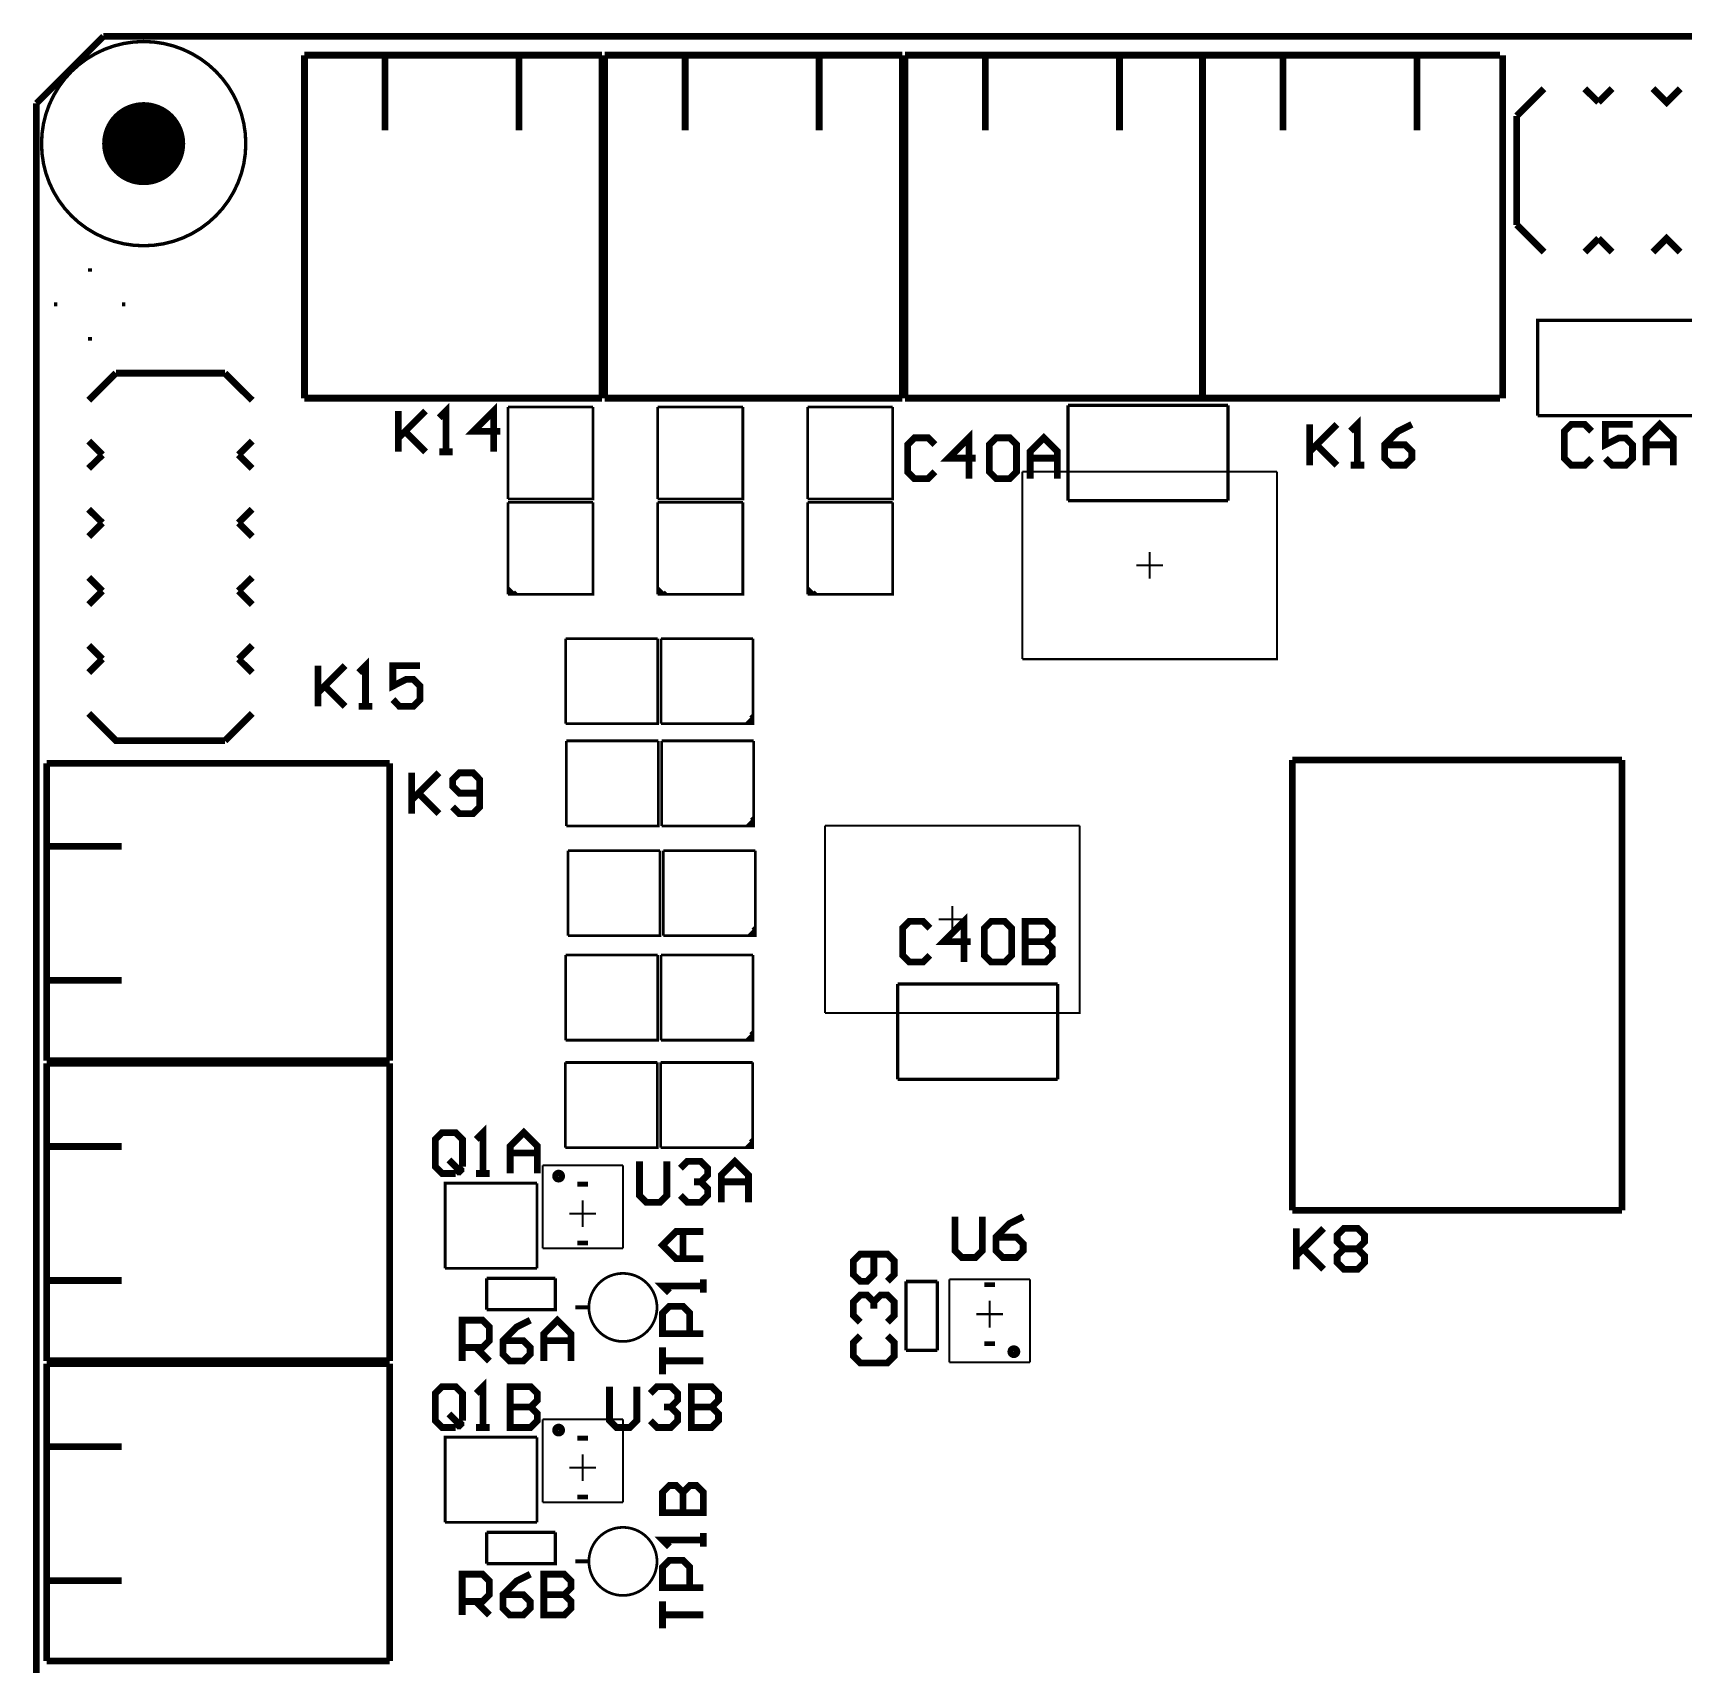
# Model space of a CAD drawing. Extents: x -0.12 to 3.94, y -0.12 to 3.94.
# Drawn here: x -0.005 to 2.42, y 1.545 to 3.942 of the extents above; entities that cross this region are included whole.
import ezdxf

# ---------------------------------------------------------------- set-up
doc = ezdxf.new("R2010")
doc.units = 0
doc.layers.get('0').update_dxf_attribs({"linetype": 'CONTINUOUS'})
for name, color, linetype in [('gm15', 1, 'CONTINUOUS'), ('gto', 4, 'CONTINUOUS'), ('txt', 8, 'CONTINUOUS')]:
    doc.layers.add(name, color=color, linetype=linetype)

# ---------------------------------------------------------------- blocks, each defined once
blk = doc.blocks.new('D9508')
at = {"const_width": 0.061}
blk.add_lwpolyline([(-0.0305, 0, 1), (0.0305, 0, 1)], format="xyb", close=True, dxfattribs=at)

msp = doc.modelspace()

# ---------------------------------------------------------------- linework, layer by layer
at = {"layer": 'gm15', "color": 1}
for points, const_width in [([(0, 3.8386), (0.0984, 3.937)], 0.01), ([(0, 3.8386), (0.0984, 3.937)], 0.01), ([(0.0984, 3.937), (3.8386, 3.937)], 0.01), ([(0.0984, 3.937), (3.8386, 3.937)], 0.01), ([(0, 0.0984), (0, 3.8386)], 0.01), ([(0, 0.0984), (0, 3.8386)], 0.01), ([(1.448, 3.2978), (1.822, 3.2978)], 0.003), ([(1.448, 3.0222), (1.822, 3.0222), (1.822, 3.2978)], 0.003), ([(1.448, 3.0222), (1.448, 3.2978)], 0.003), ([(1.635, 3.1403), (1.635, 3.1797)], 0.003), ([(1.6153, 3.16), (1.6547, 3.16)], 0.003), ([(1.158, 2.7778), (1.532, 2.7778)], 0.003), ([(1.158, 2.5022), (1.532, 2.5022), (1.532, 2.7778)], 0.003), ([(1.158, 2.5022), (1.158, 2.7778)], 0.003), ([(1.345, 2.6203), (1.345, 2.6597)], 0.003), ([(1.3253, 2.64), (1.3647, 2.64)], 0.003), ([(0.7433, 2.1565), (0.7433, 2.2785)], 0.003), ([(0.7433, 2.2785), (0.8614, 2.2785)], 0.003), ([(0.8614, 2.1565), (0.8614, 2.2785)], 0.003), ([(0.7827, 2.2077), (0.822, 2.2077)], 0.003), ([(0.8024, 2.188), (0.8024, 2.2274)], 0.003), ([(0.7433, 2.1565), (0.8614, 2.1565)], 0.003), ([(1.3409, 1.9891), (1.3409, 2.1112)], 0.003), ([(1.3409, 2.1112), (1.4591, 2.1112)], 0.003), ([(1.4591, 1.9891), (1.4591, 2.1112)], 0.003), ([(1.3803, 2.06), (1.4197, 2.06)], 0.003), ([(1.4, 2.0403), (1.4, 2.0797)], 0.003), ([(1.3409, 1.9891), (1.4591, 1.9891)], 0.003), ([(0.7433, 1.7834), (0.7433, 1.9054)], 0.003), ([(0.7433, 1.9054), (0.8614, 1.9054)], 0.003), ([(0.8614, 1.7834), (0.8614, 1.9054)], 0.003), ([(0.8024, 1.8149), (0.8024, 1.8543)], 0.003), ([(0.7827, 1.8346), (0.822, 1.8346)], 0.003), ([(0.7433, 1.7834), (0.8614, 1.7834)], 0.003)]:
    msp.add_lwpolyline(points, dxfattribs=dict(at, const_width=const_width))
at = {"layer": 'gto', "color": 4}
for points, const_width in [([(0.3075, 3.7795), (0.3075, 3.7795), (0.3075, 3.7795, 1), (0.0075, 3.7795), (0.0075, 3.7795), (0.0075, 3.7795, 1), (0.3075, 3.7795), (0.3075, 3.7795)], 0.005), ([(0.7718, 2.2628), (0.7718, 2.2628), (0.7718, 2.2628, 1), (0.762, 2.2628), (0.762, 2.2628), (0.762, 2.2628, 1), (0.7718, 2.2628), (0.7718, 2.2628)], 0.009), ([(0.9114, 2.0699), (0.9114, 2.0699), (0.9114, 2.0699, 1), (0.8114, 2.0699), (0.8114, 2.0699), (0.8114, 2.0699, 1), (0.9114, 2.0699), (0.9114, 2.0699)], 0.004), ([(1.4404, 2.0049), (1.4404, 2.0049), (1.4404, 2.0049, 1), (1.4306, 2.0049), (1.4306, 2.0049), (1.4306, 2.0049, 1), (1.4404, 2.0049), (1.4404, 2.0049)], 0.009), ([(0.7718, 1.8897), (0.7718, 1.8897), (0.7718, 1.8897, 1), (0.762, 1.8897), (0.762, 1.8897), (0.762, 1.8897, 1), (0.7718, 1.8897), (0.7718, 1.8897)], 0.009), ([(0.9114, 1.6968), (0.9114, 1.6968), (0.9114, 1.6968, 1), (0.8114, 1.6968), (0.8114, 1.6968), (0.8114, 1.6968, 1), (0.9114, 1.6968), (0.9114, 1.6968)], 0.004)]:
    msp.add_lwpolyline(points, format="xyb", dxfattribs=dict(at, const_width=const_width))
for points, const_width in [([(0.3937, 3.4055), (0.3937, 3.9094)], 0.01), ([(0.3937, 3.9094), (0.8307, 3.9094)], 0.01), ([(0.5118, 3.7992), (0.5118, 3.9094)], 0.01), ([(0.7087, 3.7992), (0.7087, 3.9094)], 0.01), ([(0.8307, 3.4055), (0.8307, 3.9094)], 0.01), ([(0.8346, 3.9094), (1.2717, 3.9094)], 0.01), ([(0.8346, 3.4055), (0.8346, 3.9094)], 0.01), ([(0.9528, 3.7992), (0.9528, 3.9094)], 0.01), ([(1.1496, 3.7992), (1.1496, 3.9094)], 0.01), ([(1.2717, 3.4055), (1.2717, 3.9094)], 0.01), ([(1.2717, 3.4055), (1.2717, 3.9094)], 0.01), ([(1.2756, 3.4055), (1.2756, 3.9094)], 0.01), ([(1.2756, 3.9094), (1.7126, 3.9094)], 0.01), ([(1.3937, 3.7992), (1.3937, 3.9094)], 0.01), ([(1.5906, 3.7992), (1.5906, 3.9094)], 0.01), ([(1.7126, 3.4055), (1.7126, 3.9094)], 0.01), ([(1.7126, 3.4055), (1.7126, 3.9094)], 0.01), ([(1.7126, 3.9094), (2.1496, 3.9094)], 0.01), ([(1.8307, 3.7992), (1.8307, 3.9094)], 0.01), ([(2.0276, 3.7992), (2.0276, 3.9094)], 0.01), ([(2.1535, 3.4055), (2.1535, 3.9094)], 0.01), ([(2.1941, 3.8402), (2.2141, 3.8602)], 0.01), ([(2.2741, 3.8602), (2.2941, 3.8402)], 0.01), ([(2.2941, 3.8402), (2.3141, 3.8602)], 0.01), ([(2.3741, 3.8602), (2.3941, 3.8402), (2.4141, 3.8602)], 0.01), ([(2.1741, 3.8202), (2.1941, 3.8402)], 0.01), ([(2.1741, 3.6602), (2.1741, 3.8202)], 0.01), ([(2.1741, 3.6602), (2.1941, 3.6402), (2.2141, 3.6202)], 0.01), ([(2.2741, 3.6202), (2.2941, 3.6402)], 0.01), ([(2.2941, 3.6402), (2.3141, 3.6202)], 0.01), ([(2.3741, 3.6202), (2.3941, 3.6402), (2.4141, 3.6202)], 0.01), ([(0.0787, 3.5913), (0.0787, 3.5963)], 0.006), ([(0.0257, 3.5433), (0.0307, 3.5433)], 0.006), ([(0.1257, 3.5433), (0.1307, 3.5433)], 0.006), ([(2.205, 3.38), (2.205, 3.52), (2.44, 3.52)], 0.005), ([(0.0787, 3.4903), (0.0787, 3.4953)], 0.006), ([(0.0768, 3.4024), (0.1169, 3.4424)], 0.01), ([(0.1169, 3.4424), (0.2768, 3.4424)], 0.01), ([(0.2768, 3.4424), (0.2968, 3.4224), (0.3169, 3.4024)], 0.01), ([(0.3937, 3.4055), (0.8307, 3.4055)], 0.01), ([(0.5915, 3.3268), (0.6115, 3.3268), (0.6015, 3.3268), (0.6015, 3.3868), (0.5915, 3.3768)], 0.01), ([(0.6715, 3.3268), (0.6715, 3.3868), (0.6415, 3.3568), (0.6814, 3.3568)], 0.01), ([(0.6925, 3.3926), (0.8175, 3.3926)], 0.004), ([(0.6925, 3.2576), (0.6925, 3.3926)], 0.004), ([(0.6925, 3.2576), (0.8175, 3.2576), (0.8175, 3.3926)], 0.004), ([(0.8346, 3.4055), (1.2717, 3.4055)], 0.01), ([(0.9125, 3.3926), (1.0375, 3.3926)], 0.004), ([(0.9125, 3.2576), (0.9125, 3.3926)], 0.004), ([(0.9125, 3.2576), (1.0375, 3.2576), (1.0375, 3.3926)], 0.004), ([(1.1325, 3.3926), (1.2575, 3.3926)], 0.004), ([(1.1325, 3.2576), (1.1325, 3.3926)], 0.004), ([(1.1325, 3.2576), (1.2575, 3.2576), (1.2575, 3.3926)], 0.004), ([(1.2756, 3.4055), (1.7126, 3.4055)], 0.01), ([(1.515, 3.255), (1.515, 3.395)], 0.005), ([(1.515, 3.395), (1.75, 3.395)], 0.005), ([(1.7126, 3.4055), (2.1496, 3.4055)], 0.01), ([(1.75, 3.255), (1.75, 3.395)], 0.005), ([(0.5315, 3.3868), (0.5315, 3.3268), (0.5315, 3.3468), (0.5715, 3.3868), (0.5415, 3.3568), (0.5715, 3.3268)], 0.01), ([(1.8701, 3.3671), (1.8701, 3.3071), (1.8701, 3.3271), (1.9101, 3.3671), (1.8801, 3.3371), (1.9101, 3.3071)], 0.01), ([(1.9301, 3.3071), (1.9501, 3.3071), (1.9401, 3.3071), (1.9401, 3.3671), (1.9301, 3.3571)], 0.01), ([(2.02, 3.3671), (2, 3.3571), (1.98, 3.3371), (1.98, 3.3171), (1.99, 3.3071), (2.01, 3.3071), (2.02, 3.3171), (2.02, 3.3271), (2.01, 3.3371), (1.98, 3.3371)], 0.01), ([(2.205, 3.38), (2.44, 3.38)], 0.005), ([(2.2841, 3.3571), (2.2741, 3.3671), (2.2541, 3.3671), (2.2441, 3.3571), (2.2441, 3.3171), (2.2541, 3.3071), (2.2741, 3.3071), (2.2841, 3.3171)], 0.01), ([(2.3441, 3.3671), (2.3041, 3.3671), (2.3041, 3.3371), (2.3241, 3.3471), (2.3341, 3.3471), (2.3441, 3.3371), (2.3441, 3.3171), (2.3341, 3.3071), (2.3141, 3.3071), (2.3041, 3.3171)], 0.01), ([(2.3641, 3.3071), (2.3641, 3.3471), (2.384, 3.3671), (2.404, 3.3471), (2.404, 3.3071), (2.404, 3.3371), (2.3641, 3.3371)], 0.01), ([(0.0768, 3.3424), (0.0969, 3.3224)], 0.01), ([(0.2968, 3.3224), (0.3169, 3.3424)], 0.01), ([(1.3195, 3.3374), (1.3095, 3.3474), (1.2895, 3.3474), (1.2795, 3.3374), (1.2795, 3.2974), (1.2895, 3.2874), (1.3095, 3.2874), (1.3195, 3.2974)], 0.01), ([(1.3695, 3.2874), (1.3695, 3.3474), (1.3395, 3.3174), (1.3795, 3.3174)], 0.01), ([(1.3995, 3.3374), (1.4095, 3.3474), (1.4295, 3.3474), (1.4395, 3.3374), (1.4395, 3.2974), (1.4295, 3.2874), (1.4095, 3.2874), (1.3995, 3.2974), (1.3995, 3.3374)], 0.01), ([(1.4595, 3.2874), (1.4595, 3.3274), (1.4795, 3.3474), (1.4995, 3.3274), (1.4995, 3.2874), (1.4995, 3.3174), (1.4595, 3.3174)], 0.01), ([(0.0768, 3.3024), (0.0969, 3.3224)], 0.01), ([(0.2968, 3.3224), (0.3169, 3.3024)], 0.01), ([(0.6925, 3.2716), (0.6925, 3.2736)], 0.004), ([(0.6925, 3.2576), (0.6925, 3.2726)], 0.004), ([(0.9125, 3.2716), (0.9125, 3.2736)], 0.004), ([(0.9125, 3.2576), (0.9125, 3.2726)], 0.004), ([(1.1325, 3.2716), (1.1325, 3.2736)], 0.004), ([(1.1325, 3.2576), (1.1325, 3.2726)], 0.004), ([(0.6925, 3.2576), (0.7025, 3.2576)], 0.004), ([(0.6925, 3.2526), (0.8175, 3.2526)], 0.004), ([(0.6925, 3.1176), (0.6925, 3.2526)], 0.004), ([(0.6925, 3.1176), (0.8175, 3.1176), (0.8175, 3.2526)], 0.004), ([(0.7055, 3.2576), (0.7065, 3.2576)], 0.004), ([(0.9125, 3.2576), (0.9225, 3.2576)], 0.004), ([(0.9125, 3.2526), (1.0375, 3.2526)], 0.004), ([(0.9125, 3.1176), (0.9125, 3.2526)], 0.004), ([(0.9125, 3.1176), (1.0375, 3.1176), (1.0375, 3.2526)], 0.004), ([(0.9255, 3.2576), (0.9265, 3.2576)], 0.004), ([(1.1325, 3.2576), (1.1425, 3.2576)], 0.004), ([(1.1325, 3.2526), (1.2575, 3.2526)], 0.004), ([(1.1325, 3.1176), (1.1325, 3.2526)], 0.004), ([(1.1325, 3.1176), (1.2575, 3.1176), (1.2575, 3.2526)], 0.004), ([(1.1455, 3.2576), (1.1465, 3.2576)], 0.004), ([(1.515, 3.255), (1.75, 3.255)], 0.005), ([(0.0768, 3.2424), (0.0969, 3.2224)], 0.01), ([(0.0768, 3.2024), (0.0969, 3.2224)], 0.01), ([(0.2968, 3.2224), (0.3169, 3.2424)], 0.01), ([(0.2968, 3.2224), (0.3169, 3.2024)], 0.01), ([(0.0768, 3.1424), (0.0969, 3.1224)], 0.01), ([(0.2968, 3.1224), (0.3169, 3.1424)], 0.01), ([(0.6925, 3.1176), (0.6925, 3.1326)], 0.004), ([(0.6925, 3.1276), (0.7025, 3.1176)], 0.004), ([(0.9125, 3.1176), (0.9125, 3.1326)], 0.004), ([(0.9125, 3.1276), (0.9225, 3.1176)], 0.004), ([(1.1325, 3.1176), (1.1325, 3.1326)], 0.004), ([(1.1325, 3.1276), (1.1425, 3.1176)], 0.004), ([(0.0768, 3.1024), (0.0969, 3.1224)], 0.01), ([(0.2968, 3.1224), (0.3169, 3.1024)], 0.01), ([(0.6925, 3.1236), (0.6985, 3.1176)], 0.004), ([(0.6925, 3.1176), (0.7025, 3.1176)], 0.004), ([(0.7015, 3.1216), (0.7055, 3.1176), (0.7065, 3.1176)], 0.004), ([(0.9125, 3.1236), (0.9185, 3.1176)], 0.004), ([(0.9125, 3.1176), (0.9225, 3.1176)], 0.004), ([(0.9215, 3.1216), (0.9255, 3.1176), (0.9265, 3.1176)], 0.004), ([(1.1325, 3.1236), (1.1385, 3.1176)], 0.004), ([(1.1325, 3.1176), (1.1425, 3.1176)], 0.004), ([(1.1415, 3.1216), (1.1455, 3.1176), (1.1465, 3.1176)], 0.004), ([(0.0768, 3.0424), (0.0969, 3.0224)], 0.01), ([(0.2968, 3.0224), (0.3169, 3.0424)], 0.01), ([(0.7774, 2.9275), (0.7774, 3.0525)], 0.004), ([(0.7774, 2.9275), (0.9124, 2.9275), (0.9124, 3.0525)], 0.004), ([(0.7774, 3.0525), (0.9124, 3.0525)], 0.004), ([(0.9174, 2.9275), (0.9174, 3.0525)], 0.004), ([(0.9174, 2.9275), (1.0524, 2.9275), (1.0524, 3.0525)], 0.004), ([(0.9174, 3.0525), (1.0524, 3.0525)], 0.004), ([(0.0768, 3.0024), (0.0969, 3.0224)], 0.01), ([(0.2968, 3.0224), (0.3169, 3.0024)], 0.01), ([(0.4134, 3.0127), (0.4134, 2.9528), (0.4134, 2.9727), (0.4534, 3.0127), (0.4234, 2.9827), (0.4534, 2.9528)], 0.01), ([(0.4734, 2.9528), (0.4934, 2.9528), (0.4834, 2.9528), (0.4834, 3.0127), (0.4734, 3.0027)], 0.01), ([(0.5633, 3.0127), (0.5234, 3.0127), (0.5234, 2.9827), (0.5433, 2.9927), (0.5533, 2.9927), (0.5633, 2.9827), (0.5633, 2.9628), (0.5533, 2.9528), (0.5333, 2.9528), (0.5234, 2.9628)], 0.01), ([(0.0768, 2.9424), (0.0969, 2.9224)], 0.01), ([(0.2768, 2.9024), (0.2968, 2.9224), (0.3169, 2.9424)], 0.01), ([(0.8974, 2.9275), (0.9124, 2.9275), (0.9124, 2.9375)], 0.004), ([(0.9124, 2.9405), (0.9124, 2.9415)], 0.004), ([(1.0374, 2.9275), (1.0524, 2.9275), (1.0524, 2.9375)], 0.004), ([(1.0424, 2.9275), (1.0524, 2.9375)], 0.004), ([(1.0464, 2.9275), (1.0524, 2.9335)], 0.004), ([(1.0484, 2.9365), (1.0524, 2.9405), (1.0524, 2.9415)], 0.004), ([(0.0969, 2.9224), (0.1169, 2.9024), (0.2768, 2.9024)], 0.01), ([(0.8964, 2.9275), (0.8984, 2.9275)], 0.004), ([(0.7782, 2.7772), (0.7782, 2.9022)], 0.004), ([(0.7782, 2.7772), (0.9132, 2.7772), (0.9132, 2.9022)], 0.004), ([(0.7782, 2.9022), (0.9132, 2.9022)], 0.004), ([(0.9182, 2.7772), (0.9182, 2.9022)], 0.004), ([(0.9182, 2.7772), (1.0532, 2.7772), (1.0532, 2.9022)], 0.004), ([(0.9182, 2.9022), (1.0532, 2.9022)], 0.004), ([(0.015, 2.8693), (0.5189, 2.8693)], 0.01), ([(0.015, 2.4323), (0.015, 2.8693)], 0.01), ([(0.5189, 2.4323), (0.5189, 2.8693)], 0.01), ([(1.8445, 2.874), (2.3287, 2.874)], 0.01), ([(1.8445, 2.2126), (1.8445, 2.874)], 0.01), ([(2.3287, 2.2126), (2.3287, 2.874)], 0.01), ([(0.5512, 2.8553), (0.5512, 2.7953), (0.5512, 2.8153), (0.5912, 2.8553), (0.5612, 2.8253), (0.5912, 2.7953)], 0.01), ([(0.6112, 2.8053), (0.6212, 2.7953), (0.6412, 2.7953), (0.6511, 2.8053), (0.6511, 2.8453), (0.6412, 2.8553), (0.6212, 2.8553), (0.6112, 2.8453), (0.6112, 2.8353), (0.6212, 2.8253), (0.6511, 2.8253)], 0.01), ([(0.8982, 2.7772), (0.9132, 2.7772), (0.9132, 2.7872)], 0.004), ([(0.9132, 2.7902), (0.9132, 2.7912)], 0.004), ([(1.0382, 2.7772), (1.0532, 2.7772), (1.0532, 2.7872)], 0.004), ([(1.0432, 2.7772), (1.0532, 2.7872)], 0.004), ([(1.0492, 2.7862), (1.0532, 2.7902), (1.0532, 2.7912)], 0.004), ([(0.8972, 2.7772), (0.8992, 2.7772)], 0.004), ([(1.0472, 2.7772), (1.0532, 2.7832)], 0.004), ([(0.015, 2.7473), (0.1252, 2.7473)], 0.01), ([(0.7807, 2.616), (0.7807, 2.741)], 0.004), ([(0.7807, 2.616), (0.9157, 2.616), (0.9157, 2.741)], 0.004), ([(0.7807, 2.741), (0.9157, 2.741)], 0.004), ([(0.9207, 2.616), (0.9207, 2.741)], 0.004), ([(0.9207, 2.616), (1.0557, 2.616), (1.0557, 2.741)], 0.004), ([(0.9207, 2.741), (1.0557, 2.741)], 0.004), ([(1.3622, 2.5772), (1.3622, 2.6371), (1.3322, 2.6071), (1.3722, 2.6071)], 0.01), ([(0.9007, 2.616), (0.9157, 2.616), (0.9157, 2.626)], 0.004), ([(0.9157, 2.629), (0.9157, 2.63)], 0.004), ([(1.0407, 2.616), (1.0557, 2.616), (1.0557, 2.626)], 0.004), ([(1.0457, 2.616), (1.0557, 2.626)], 0.004), ([(1.0497, 2.616), (1.0557, 2.622)], 0.004), ([(1.0517, 2.625), (1.0557, 2.629), (1.0557, 2.63)], 0.004), ([(1.3122, 2.6271), (1.3022, 2.6371), (1.2822, 2.6371), (1.2722, 2.6271), (1.2722, 2.5872), (1.2822, 2.5772), (1.3022, 2.5772), (1.3122, 2.5872)], 0.01), ([(1.3922, 2.6271), (1.4022, 2.6371), (1.4222, 2.6371), (1.4322, 2.6271), (1.4322, 2.5872), (1.4222, 2.5772), (1.4022, 2.5772), (1.3922, 2.5872), (1.3922, 2.6271)], 0.01), ([(1.4521, 2.6371), (1.4521, 2.5772), (1.4821, 2.5772), (1.4921, 2.5872), (1.4921, 2.5972), (1.4821, 2.6071), (1.4521, 2.6071), (1.4821, 2.6071), (1.4921, 2.6171), (1.4921, 2.6271), (1.4821, 2.6371), (1.4521, 2.6371)], 0.01), ([(0.8997, 2.616), (0.9017, 2.616)], 0.004), ([(0.7774, 2.4625), (0.7774, 2.5875)], 0.004), ([(0.7774, 2.4625), (0.9124, 2.4625), (0.9124, 2.5875)], 0.004), ([(0.7774, 2.5875), (0.9124, 2.5875)], 0.004), ([(0.9174, 2.4625), (0.9174, 2.5875)], 0.004), ([(0.9174, 2.4625), (1.0524, 2.4625), (1.0524, 2.5875)], 0.004), ([(0.9174, 2.5875), (1.0524, 2.5875)], 0.004), ([(0.015, 2.5504), (0.1252, 2.5504)], 0.01), ([(1.265, 2.405), (1.265, 2.545)], 0.005), ([(1.265, 2.545), (1.5, 2.545)], 0.005), ([(1.5, 2.405), (1.5, 2.545)], 0.005), ([(0.8974, 2.4625), (0.9124, 2.4625), (0.9124, 2.4725)], 0.004), ([(0.9124, 2.4755), (0.9124, 2.4765)], 0.004), ([(1.0374, 2.4625), (1.0524, 2.4625), (1.0524, 2.4725)], 0.004), ([(1.0424, 2.4625), (1.0524, 2.4725)], 0.004), ([(1.0484, 2.4715), (1.0524, 2.4755), (1.0524, 2.4765)], 0.004), ([(0.8964, 2.4625), (0.8984, 2.4625)], 0.004), ([(1.0464, 2.4625), (1.0524, 2.4685)], 0.004), ([(0.015, 2.4323), (0.5189, 2.4323)], 0.01), ([(0.015, 1.9914), (0.015, 2.4284)], 0.01), ([(0.015, 2.4284), (0.5189, 2.4284)], 0.01), ([(0.015, 2.4284), (0.5189, 2.4284)], 0.01), ([(0.5189, 1.9914), (0.5189, 2.4284)], 0.01), ([(0.7769, 2.3047), (0.7769, 2.4297)], 0.004), ([(0.7769, 2.3047), (0.9119, 2.3047), (0.9119, 2.4297)], 0.004), ([(0.7769, 2.4297), (0.9119, 2.4297)], 0.004), ([(0.9169, 2.3047), (0.9169, 2.4297)], 0.004), ([(0.9169, 2.3047), (1.0519, 2.3047), (1.0519, 2.4297)], 0.004), ([(0.9169, 2.4297), (1.0519, 2.4297)], 0.004), ([(1.265, 2.405), (1.5, 2.405)], 0.005), ([(0.6258, 2.2767), (0.6258, 2.3167), (0.6158, 2.3267), (0.5958, 2.3267), (0.5858, 2.3167), (0.5858, 2.2767), (0.5958, 2.2667), (0.6158, 2.2667)], 0.01), ([(0.6458, 2.2667), (0.6658, 2.2667), (0.6558, 2.2667), (0.6558, 2.3267), (0.6458, 2.3167)], 0.01), ([(0.6958, 2.2667), (0.6958, 2.3067), (0.7158, 2.3267), (0.7358, 2.3067), (0.7358, 2.2667), (0.7358, 2.2967), (0.6958, 2.2967)], 0.01), ([(0.015, 2.3063), (0.1252, 2.3063)], 0.01), ([(0.8959, 2.3047), (0.8979, 2.3047)], 0.004), ([(0.8969, 2.3047), (0.9119, 2.3047), (0.9119, 2.3147)], 0.004), ([(0.9119, 2.3177), (0.9119, 2.3187)], 0.004), ([(1.0369, 2.3047), (1.0519, 2.3047), (1.0519, 2.3147)], 0.004), ([(1.0419, 2.3047), (1.0519, 2.3147)], 0.004), ([(1.0459, 2.3047), (1.0519, 2.3107)], 0.004), ([(1.0479, 2.3137), (1.0519, 2.3177), (1.0519, 2.3187)], 0.004), ([(0.6058, 2.2867), (0.6258, 2.2667)], 0.01), ([(0.6158, 2.2667), (0.6258, 2.2767)], 0.01), ([(0.8858, 2.2844), (0.8858, 2.2344), (0.8958, 2.2244), (0.9158, 2.2244), (0.9258, 2.2344), (0.9258, 2.2844)], 0.01), ([(0.9458, 2.2744), (0.9558, 2.2844), (0.9758, 2.2844), (0.9858, 2.2744), (0.9858, 2.2644), (0.9758, 2.2544), (0.9658, 2.2544), (0.9758, 2.2544), (0.9858, 2.2444), (0.9858, 2.2344), (0.9758, 2.2244), (0.9558, 2.2244), (0.9458, 2.2344)], 0.01), ([(1.0058, 2.2244), (1.0058, 2.2644), (1.0258, 2.2844), (1.0458, 2.2644), (1.0458, 2.2244), (1.0458, 2.2544), (1.0058, 2.2544)], 0.01), ([(0.6003, 2.1274), (0.6003, 2.2524), (0.7353, 2.2524)], 0.004), ([(0.6003, 2.2424), (0.6003, 2.2524), (0.6153, 2.2524)], 0.004), ([(0.6003, 2.2384), (0.6003, 2.2394)], 0.004), ([(0.6143, 2.2524), (0.6163, 2.2524)], 0.004), ([(0.7353, 2.1274), (0.7353, 2.2524)], 0.004), ([(0.7945, 2.251), (0.8102, 2.251)], 0.007), ([(1.3492, 2.2031), (1.3492, 2.1532), (1.3592, 2.1432), (1.3792, 2.1432), (1.3892, 2.1532), (1.3892, 2.2031)], 0.01), ([(1.4492, 2.2031), (1.4292, 2.1931), (1.4092, 2.1731), (1.4092, 2.1532), (1.4192, 2.1432), (1.4392, 2.1432), (1.4492, 2.1532), (1.4492, 2.1632), (1.4392, 2.1731), (1.4092, 2.1731)], 0.01), ([(1.8445, 2.2126), (2.3287, 2.2126)], 0.01), ([(0.9795, 2.1414), (0.9395, 2.1414), (0.9195, 2.1614), (0.9395, 2.1814), (0.9795, 2.1814), (0.9495, 2.1814), (0.9495, 2.1414)], 0.01), ([(1.8504, 2.186), (1.8504, 2.126), (1.8504, 2.146), (1.8904, 2.186), (1.8604, 2.156), (1.8904, 2.126)], 0.01), ([(1.9104, 2.176), (1.9204, 2.186), (1.9404, 2.186), (1.9504, 2.176), (1.9504, 2.166), (1.9404, 2.156), (1.9504, 2.146), (1.9504, 2.136), (1.9404, 2.126), (1.9204, 2.126), (1.9104, 2.136), (1.9104, 2.146), (1.9204, 2.156), (1.9104, 2.166), (1.9104, 2.176)], 0.01), ([(0.7945, 2.1644), (0.8102, 2.1644)], 0.007), ([(1.9204, 2.156), (1.9404, 2.156)], 0.01), ([(1.2498, 2.1082), (1.2598, 2.1181), (1.2598, 2.1381), (1.2498, 2.1481), (1.2099, 2.1481), (1.1999, 2.1381), (1.1999, 2.1181), (1.2099, 2.1082), (1.2199, 2.1082), (1.2299, 2.1181), (1.2299, 2.1481)], 0.01), ([(0.015, 2.1095), (0.1252, 2.1095)], 0.01), ([(0.6003, 2.1274), (0.7353, 2.1274)], 0.004), ([(0.6612, 2.1126), (0.7622, 2.1126)], 0.005), ([(0.6612, 2.0666), (0.7622, 2.0666), (0.7622, 2.1126)], 0.005), ([(0.6612, 2.0666), (0.6612, 2.1126)], 0.005), ([(0.9795, 2.0914), (0.9795, 2.1114), (0.9795, 2.1014), (0.9195, 2.1014), (0.9295, 2.0914)], 0.01), ([(1.277, 2.007), (1.277, 2.108)], 0.005), ([(1.277, 2.108), (1.323, 2.108)], 0.005), ([(1.323, 2.007), (1.323, 2.108)], 0.005), ([(1.2099, 2.0482), (1.1999, 2.0582), (1.1999, 2.0782), (1.2099, 2.0882), (1.2199, 2.0882), (1.2299, 2.0782), (1.2299, 2.0682), (1.2299, 2.0782), (1.2398, 2.0882), (1.2498, 2.0882), (1.2598, 2.0782), (1.2598, 2.0582), (1.2498, 2.0482)], 0.01), ([(1.3921, 2.1033), (1.4079, 2.1033)], 0.007), ([(0.7914, 2.0699), (0.8114, 2.0699)], 0.006), ([(0.9795, 2.0314), (0.9195, 2.0314), (0.9195, 2.0614), (0.9295, 2.0714), (0.9495, 2.0714), (0.9595, 2.0614), (0.9595, 2.0314)], 0.01), ([(0.6252, 1.9911), (0.6252, 2.0511), (0.6552, 2.0511), (0.6652, 2.0411), (0.6652, 2.0211), (0.6552, 2.0111), (0.6252, 2.0111)], 0.01), ([(0.7252, 2.0511), (0.7052, 2.0411), (0.6852, 2.0211), (0.6852, 2.0011), (0.6952, 1.9911), (0.7152, 1.9911), (0.7252, 2.0011), (0.7252, 2.0111), (0.7152, 2.0211), (0.6852, 2.0211)], 0.01), ([(0.7452, 1.9911), (0.7452, 2.0311), (0.7651, 2.0511), (0.7851, 2.0311), (0.7851, 1.9911), (0.7851, 2.0211), (0.7452, 2.0211)], 0.01), ([(0.6452, 2.0111), (0.6652, 1.9911)], 0.01), ([(0.9195, 1.9714), (0.9195, 2.0114), (0.9195, 1.9914), (0.9795, 1.9914)], 0.01), ([(1.2099, 2.0282), (1.1999, 2.0182), (1.1999, 1.9982), (1.2099, 1.9882), (1.2498, 1.9882), (1.2598, 1.9982), (1.2598, 2.0182), (1.2498, 2.0282)], 0.01), ([(1.3921, 2.0167), (1.4079, 2.0167)], 0.007), ([(0.015, 1.9914), (0.5189, 1.9914)], 0.01), ([(0.015, 1.9874), (0.5189, 1.9874)], 0.01), ([(0.015, 1.5504), (0.015, 1.9874)], 0.01), ([(0.5189, 1.5504), (0.5189, 1.9874)], 0.01), ([(1.277, 2.007), (1.323, 2.007)], 0.005), ([(0.6458, 1.8936), (0.6658, 1.8936), (0.6558, 1.8936), (0.6558, 1.9536), (0.6458, 1.9436)], 0.01), ([(0.6258, 1.9036), (0.6258, 1.9436), (0.6158, 1.9536), (0.5958, 1.9536), (0.5858, 1.9436), (0.5858, 1.9036), (0.5958, 1.8936), (0.6158, 1.8936)], 0.01), ([(0.6958, 1.9536), (0.6958, 1.8936), (0.7258, 1.8936), (0.7358, 1.9036), (0.7358, 1.9136), (0.7258, 1.9236), (0.6958, 1.9236), (0.7258, 1.9236), (0.7358, 1.9336), (0.7358, 1.9436), (0.7258, 1.9536), (0.6958, 1.9536)], 0.01), ([(0.8417, 1.9536), (0.8417, 1.9036), (0.8517, 1.8936), (0.8717, 1.8936), (0.8817, 1.9036), (0.8817, 1.9536)], 0.01), ([(0.9017, 1.9436), (0.9117, 1.9536), (0.9317, 1.9536), (0.9417, 1.9436), (0.9417, 1.9336), (0.9317, 1.9236), (0.9217, 1.9236), (0.9317, 1.9236), (0.9417, 1.9136), (0.9417, 1.9036), (0.9317, 1.8936), (0.9117, 1.8936), (0.9017, 1.9036)], 0.01), ([(0.9617, 1.9536), (0.9617, 1.8936), (0.9917, 1.8936), (1.0017, 1.9036), (1.0017, 1.9136), (0.9917, 1.9236), (0.9617, 1.9236), (0.9917, 1.9236), (1.0017, 1.9336), (1.0017, 1.9436), (0.9917, 1.9536), (0.9617, 1.9536)], 0.01), ([(0.6058, 1.9136), (0.6258, 1.8936)], 0.01), ([(0.6158, 1.8936), (0.6258, 1.9036)], 0.01), ([(0.015, 1.8654), (0.1252, 1.8654)], 0.01), ([(0.6003, 1.7543), (0.6003, 1.8793), (0.7353, 1.8793)], 0.004), ([(0.6003, 1.8693), (0.6003, 1.8793), (0.6153, 1.8793)], 0.004), ([(0.6003, 1.8653), (0.6003, 1.8663)], 0.004), ([(0.6143, 1.8793), (0.6163, 1.8793)], 0.004), ([(0.7353, 1.7543), (0.7353, 1.8793)], 0.004), ([(0.7945, 1.8779), (0.8102, 1.8779)], 0.007), ([(0.7945, 1.7913), (0.8102, 1.7913)], 0.007), ([(0.9195, 1.7683), (0.9795, 1.7683), (0.9795, 1.7983), (0.9695, 1.8083), (0.9595, 1.8083), (0.9495, 1.7983), (0.9495, 1.7683), (0.9495, 1.7983), (0.9395, 1.8083), (0.9295, 1.8083), (0.9195, 1.7983), (0.9195, 1.7683)], 0.01), ([(0.6003, 1.7543), (0.7353, 1.7543)], 0.004), ([(0.6612, 1.7395), (0.7622, 1.7395)], 0.005), ([(0.6612, 1.6935), (0.7622, 1.6935), (0.7622, 1.7395)], 0.005), ([(0.6612, 1.6935), (0.6612, 1.7395)], 0.005), ([(0.9795, 1.7183), (0.9795, 1.7383), (0.9795, 1.7283), (0.9195, 1.7283), (0.9295, 1.7183)], 0.01), ([(0.7914, 1.6968), (0.8114, 1.6968)], 0.006), ([(0.9795, 1.6583), (0.9195, 1.6583), (0.9195, 1.6883), (0.9295, 1.6983), (0.9495, 1.6983), (0.9595, 1.6883), (0.9595, 1.6583)], 0.01), ([(0.015, 1.6685), (0.1252, 1.6685)], 0.01), ([(0.6252, 1.618), (0.6252, 1.678), (0.6552, 1.678), (0.6652, 1.668), (0.6652, 1.648), (0.6552, 1.638), (0.6252, 1.638)], 0.01), ([(0.7252, 1.678), (0.7052, 1.668), (0.6852, 1.648), (0.6852, 1.628), (0.6952, 1.618), (0.7152, 1.618), (0.7252, 1.628), (0.7252, 1.638), (0.7152, 1.648), (0.6852, 1.648)], 0.01), ([(0.7452, 1.678), (0.7452, 1.618), (0.7751, 1.618), (0.7851, 1.628), (0.7851, 1.638), (0.7751, 1.648), (0.7452, 1.648), (0.7751, 1.648), (0.7851, 1.658), (0.7851, 1.668), (0.7751, 1.678), (0.7452, 1.678)], 0.01), ([(0.6452, 1.638), (0.6652, 1.618)], 0.01), ([(0.9195, 1.5984), (0.9195, 1.6383), (0.9195, 1.6184), (0.9795, 1.6184)], 0.01), ([(0.015, 1.5504), (0.5189, 1.5504)], 0.01)]:
    msp.add_lwpolyline(points, dxfattribs=dict(at, const_width=const_width))

# ---------------------------------------------------------------- block references
at = {"layer": 'txt'}
msp.add_blockref('D9508', (0.1575, 3.7795), dxfattribs=at)

doc.saveas('drawing.dxf')
